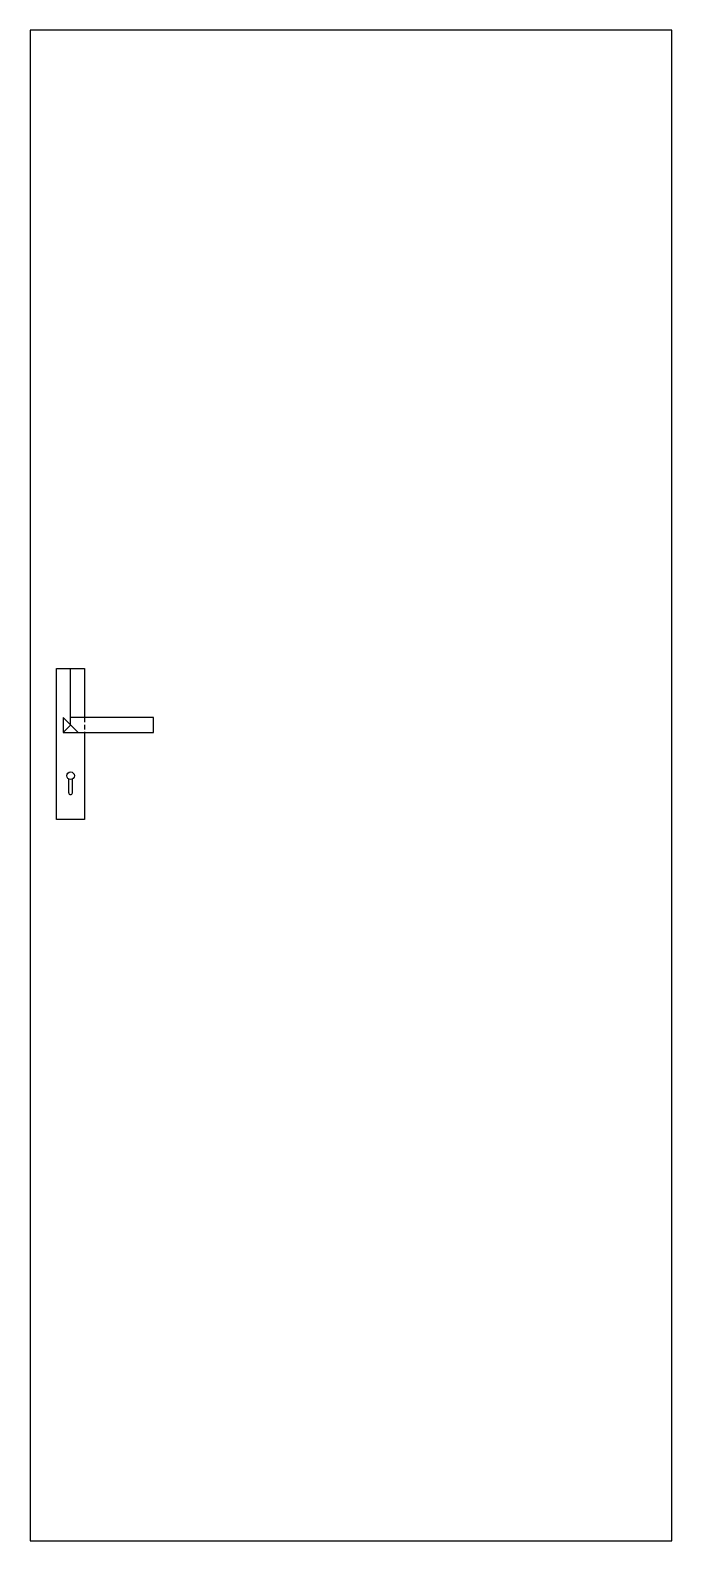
# Model space of a CAD drawing. Header units: millimetres. Extents: x 0 to 850, y 0 to 2000.
import ezdxf

# ---------------------------------------------------------------- set-up
doc = ezdxf.new("R2010")
doc.units = ezdxf.units.MM
doc.linetypes.add('ČÁRKOVANÁ2', pattern=[9.525, 6.35, -3.175])
doc.layers.add('skryte', color=7, linetype='ČÁRKOVANÁ2')

msp = doc.modelspace()

# ---------------------------------------------------------------- linework, layer by layer
for p, q in [((850, 2000), (0, 2000)), ((0, 2000), (0, 0)), ((850, 0), (850, 2000)), ((35, 1155), (72, 1155)), ((35, 955), (35, 1155)), ((53.5, 1080), (53.5, 1155)), ((72, 1155), (72, 1090)), ((43.5, 1090), (43.5, 1070)), ((43.5, 1090), (63.5, 1070)), ((43.5, 1070), (53.5, 1080)), ((163.5, 1090), (53.5, 1090)), ((163.5, 1070), (163.5, 1090)), ((43.5, 1070), (163.5, 1070)), ((72, 1070), (72, 955)), ((51, 990.5), (51, 1008.7)), ((56, 990.5), (56, 1008.7)), ((72, 955), (35, 955)), ((0, 0), (850, 0))]:
    msp.add_line(p, q)
msp.add_circle((53.5, 1013), 5)
msp.add_arc((53.5, 990.5), 2.5, 180, 0)
at = {"layer": 'skryte'}
msp.add_line((72, 1090), (72, 1070), dxfattribs=at)

doc.saveas('drawing.dxf')
